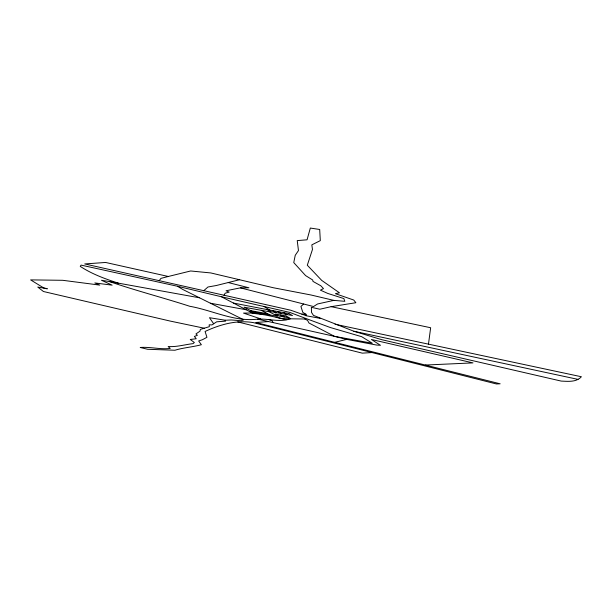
<?xml version="1.0" encoding="UTF-8"?>
<svg xmlns="http://www.w3.org/2000/svg" width="612" height="612" viewBox="0 0 612 612"><rect width="100%" height="100%" fill="white"/><g stroke="black" fill="none" stroke-linecap="round" stroke-linejoin="round"><path stroke-width="0.92" d="M333.854 300.377L317.59 303.965L313.52 306.543L303.682 304.019L300.913 306.436L302.833 312.38L306.046 314.308L305.977 315.631L290.815 310.238L84.747 263.94L105.624 262.464L168.3 276.479L190.646 270.978L210.78 272.937L273.304 287.739L310.957 294.984L333.854 300.377L344.816 301.318L343.875 298.572L327.841 293.454L320.405 290.142L323.48 288.627L320.849 285.796L312.984 281.405L312.694 279.998L305.587 275.584L293.76 262.594L295.236 255.311L298.465 250.56L297.233 240.6L307.063 239.805L310.322 228.054L319.693 229.477L320.305 240.631L311.822 244.854L312.472 249.436L307.3 265.233L321.713 280.395L339.446 292.804L335.407 293.676L353.751 300.048L355.878 302.718L331.13 306.666L319.862 309.228L311.378 307.316L311.516 312.403L313.451 315.387L353.843 331.237L381.957 339.744L561.219 381.085C568.081 381.375 576.274 382.401 581.4 376.747L335.024 324.23M428.477 344.151L430.649 327.741L331.13 306.666M223.992 295.313L225.14 293.217L229.186 292.123L226.05 290.761L240.394 287.854L248.923 287.778L228.276 282.568M159.128 280.74L160.987 278.361L168.3 276.479M249.857 311.676L282.798 318.699L304.898 319.005L305.564 318.355L330.258 327.504L361.677 336.684L372.287 343.24L334.481 336.348L257.706 319.143C234.373 322.065 212.387 310.261 189.774 306.283C163.083 297.639 135.895 290.685 109.357 281.528L101.493 280.273L112.126 285.154L94.822 282.951L99.771 285.1L62.745 280.304L30.6 279.883L43.551 287.847L47.346 288.795L37.745 287.051L43.437 291.511L170.174 321.07L204.27 328.216M203.666 290.776L207.958 287.005L216.365 285.506L239.231 279.799M290.356 318.806C279.722 322.639 268.553 318.416 257.706 319.143M268.546 321.575L255.785 322.478L334.672 342.33L346.69 339.377L376.434 345.03L380.488 345.313L371.423 339.484L472.977 362.893L425.317 365.043M334.672 342.33L500.142 383.8L496.355 383.946L253.261 322.601C236.615 319.778 220.083 324.498 205.081 331.467L206.94 337.304L202.419 339.729L198.655 340.976L201.363 344.724C192.673 347.042 183.348 347.677 174.917 350.24L147.607 349.276L140.225 347.471C150.238 346.69 160.367 349.659 170.228 348.45L168.17 346.537C176.669 347.111 184.656 344.632 192.979 343.638L194.356 342.536L190.255 339.484L196.215 338.75L194.379 336.432L197.393 335.315L195.962 333.9L199.986 331.176L200.353 329.401L209.319 326.678L209.182 324.804L211.92 324.911L216.686 321.813L225.576 321.139L225.247 320.237L209.472 317.712L213.672 323.771M371.974 352.558L362.281 353.147L237.701 321.897M225.247 320.237L231.237 319.969L241.273 320.734L243.744 319.808L182.866 289.507L177.465 286.263L81.059 265.103L80.256 266.388C91.915 274.069 105.088 278.873 118.292 283.142M301.831 314.071L306.046 314.308M264.024 314.698L250.576 313.03L243.515 313.092L260.498 318.821M109.357 281.528L199.489 297.799M250.675 310.659L266.618 313.558L268.836 314.744M210.337 303.208L246.2 309.764M305.969 315.723L320.076 318.332M177.465 286.263L221.445 296.759L233.409 303.055L269.907 310.116L264.162 306.536M353.843 331.237L578.011 379.379M221.445 296.759L289.774 312.403L305.564 318.355M276.15 317.284L286.156 319.709M346.69 339.377L334.481 336.348L308.976 323.006L307.591 320.42L304.898 319.005M240.394 287.854L303.682 304.019M268.951 319.648L272.034 320.65L273.044 322.578M233.409 303.055L252.94 313.298M261.24 310.307L269.9 314.935M272.485 310.582L276.219 312.602M280.64 314.996L284.289 316.978M277.925 311.562L281.627 313.581M283.371 312.548L287.051 314.56M288.826 313.535L267.062 309.596L270.81 311.623L292.482 315.547L288.826 313.535M269.165 311.745L244.112 307.201L252.94 311.852L277.749 316.358L269.165 311.745M286.026 315.976L275.27 314.025L278.934 316.006L289.652 317.949L286.026 315.976"/></g></svg>
